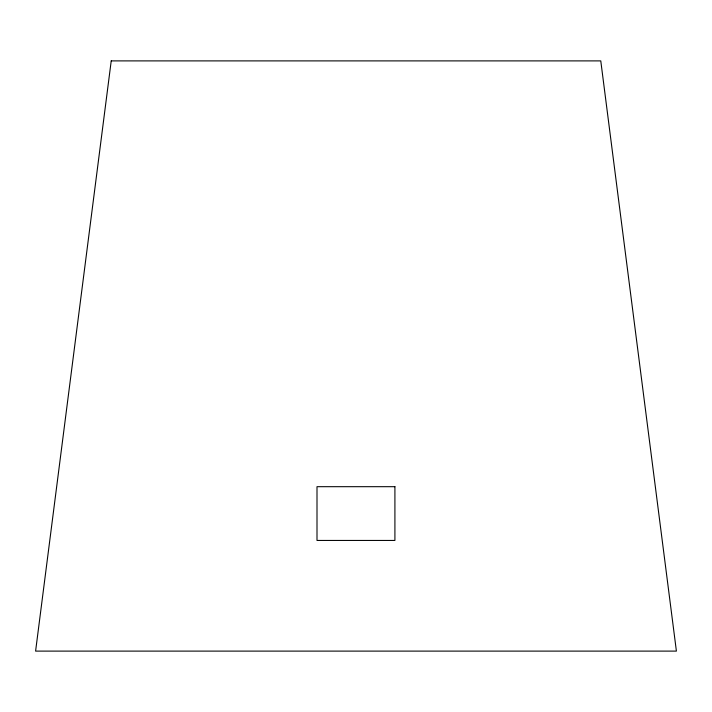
<?xml version="1.0" encoding="UTF-8"?>
<svg xmlns="http://www.w3.org/2000/svg" width="712" height="712" viewBox="0 0 712 712"><rect width="100%" height="100%" fill="white"/><g stroke="black" fill="none" stroke-linecap="round" stroke-linejoin="round"><path stroke-width="1.07" d="M111.223 60.894L35.6 651.106L676.4 651.106L600.777 60.894L111.223 60.894M394.911 486.688L317 486.688L317 540.444L394.911 540.444L394.911 486.688"/></g></svg>
